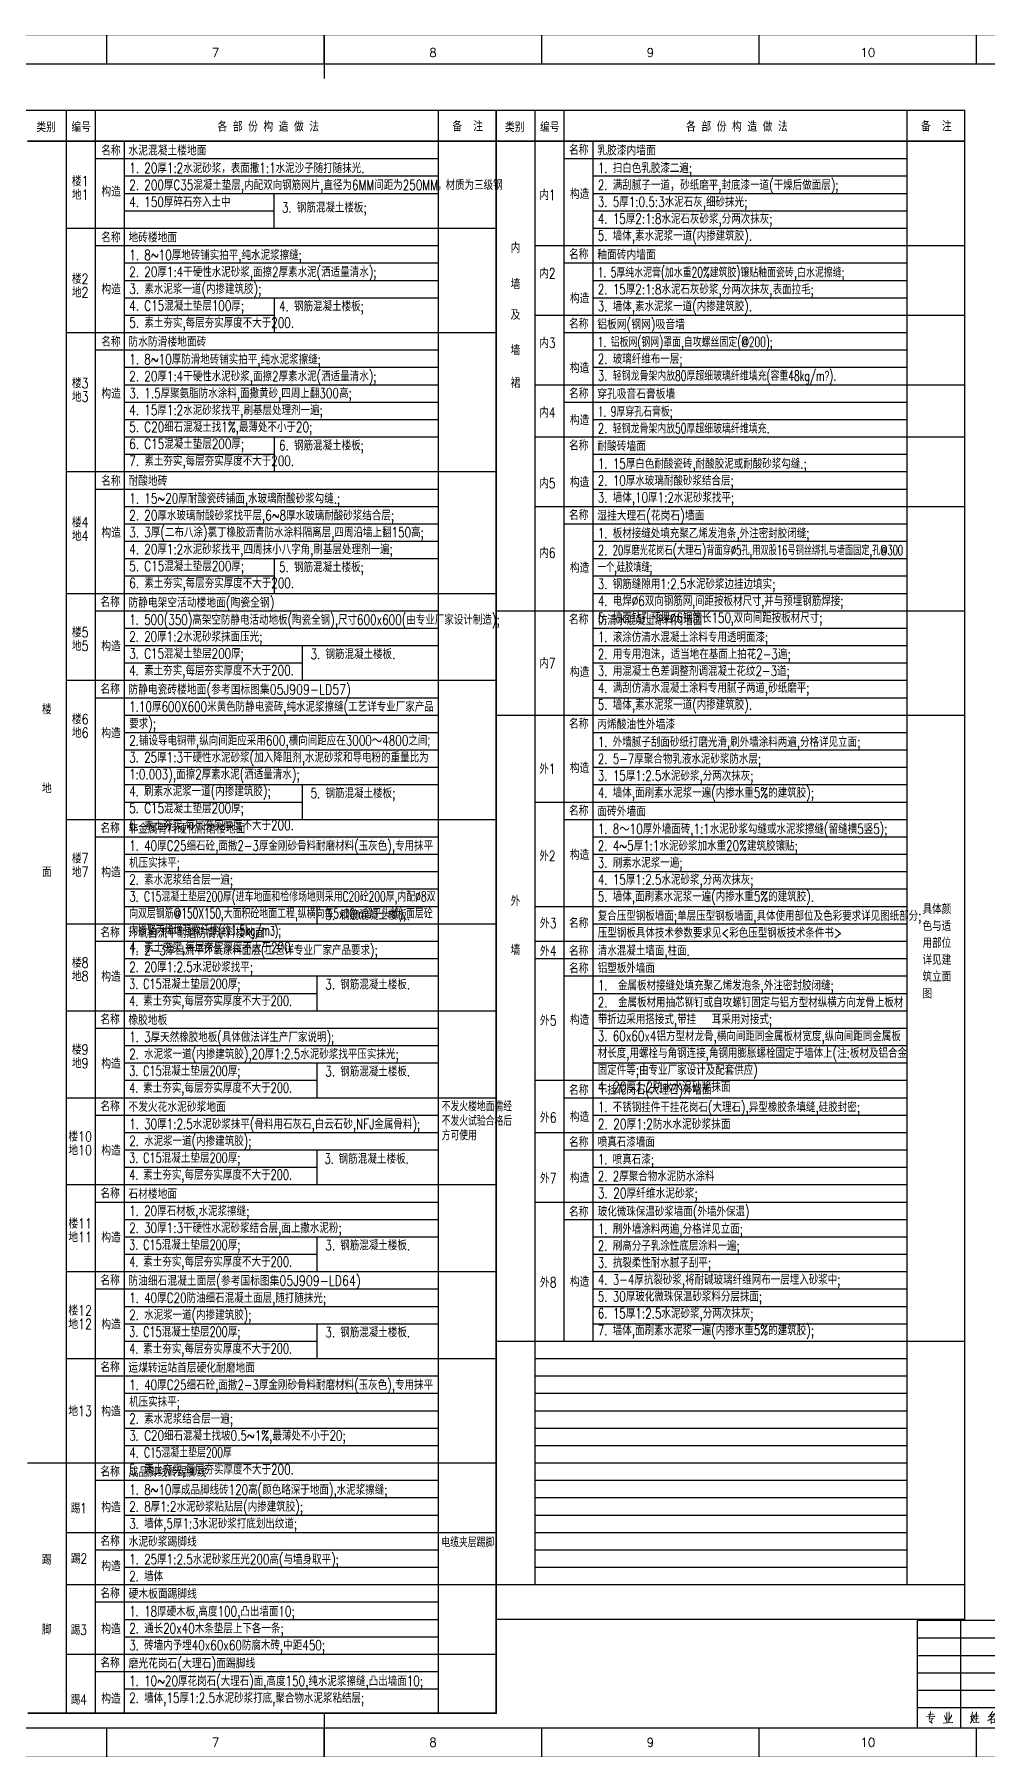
# Model space of a CAD drawing. Header units: millimetres. Extents: x 172649 to 472543, y 238332 to 449264.
# Drawn here: x 357925 to 390762, y 389814 to 449264 of the extents above; entities that cross this region are included whole.
import ezdxf
from ezdxf.enums import TextEntityAlignment as Align

# ---------------------------------------------------------------- set-up
doc = ezdxf.new("R2010")
doc.units = ezdxf.units.MM
doc.header["$LTSCALE"] = 1000
for name, color, linetype in [('HQ2', 7, 'Continuous'), ('PUB_TEXT', 7, 'Continuous'), ('工程做法表', 251, 'Continuous')]:
    doc.layers.add(name, color=color, linetype=linetype)
doc.styles.add('BIGFONT', font='geditxt.shx', dxfattribs={"bigfont": 'hztxt.shx'})
doc.styles.add('HZ', font='geditxt.shx', dxfattribs={"width": 0.75, "bigfont": 'hzfs_1.shx'})
doc.styles.get("Standard").update_dxf_attribs({"font": 'txt', "bigfont": 'gbcbig.shx'})

# ---------------------------------------------------------------- blocks, each defined once
blk = doc.blocks.new('GEDI_HQ2_2012')
at = {"layer": 'HQ2', "color": 2}
for p, q in [((0, 37), (-65, 37)), ((-65, 0), (-65, 37)), ((-50, 0), (-50, 37)), ((-35, 0), (-35, 37)), ((-15, 0), (-15, 37)), ((0, 0), (0, 37)), ((-65, 31), (0, 31)), ((-65, 25), (0, 25)), ((-65, 19), (0, 19)), ((-65, 13), (0, 13)), ((-65, 7), (0, 7)), ((0, 0), (0, 7)), ((-65, 0), (0, 0))]:
    blk.add_line(p, q, dxfattribs=at)
at = {"layer": 'HQ2', "color": 7, "lineweight": 0}
for points in [[(-61.84, 3.75), (-58.95, 3.96), (-59.09, 3.99), (-59.26, 3.96)], [(-61.32, 4.51), (-59.5, 4.74), (-59.61, 4.74), (-59.81, 4.67)], [(-60.48, 5.59), (-60.45, 5.32), (-60.68, 4.06), (-60.94, 2.94), (-61, 3), (-59.61, 3.24), (-59.64, 3.34), (-60.33, 1.98)], [(-60.97, 2.42), (-60.62, 2.15), (-60.39, 1.98), (-60.13, 1.81), (-59.99, 1.67), (-59.9, 1.5)], [(-56.1, 1.64), (-52.83, 1.81), (-52.98, 1.84), (-53.3, 1.77)], [(-55.7, 4.3), (-55.3, 3.17), (-55.24, 2.8)], [(-54.89, 5.32), (-54.83, 5.02), (-54.83, 1.71)], [(-54.16, 5.56), (-54.1, 5.29), (-54.16, 1.74)], [(-53.24, 4.44), (-53.3, 3.99), (-53.67, 3.34), (-54.13, 2.66)], [(-45.7, 4.4), (-45.7, 4.26), (-45.81, 3.69), (-45.9, 3.24), (-45.95, 2.94), (-46.07, 2.69), (-46.25, 2.39), (-46.42, 2.12), (-46.62, 1.84), (-46.85, 1.57)], [(-46.82, 3.96), (-45.72, 4.09)], [(-46.04, 5.53), (-46.04, 5.36), (-46.48, 3), (-46.3, 2.9), (-46.1, 2.73), (-45.92, 2.59), (-45.78, 2.42), (-45.7, 2.25)], [(-45.75, 1.81), (-43.72, 1.91), (-43.93, 1.94), (-44.27, 1.88)], [(-45.12, 4.88), (-45.12, 4.64), (-45.26, 3.99), (-45.4, 3.58), (-45.58, 3.21)], [(-45.29, 3), (-44.07, 3.17), (-44.22, 3.17), (-44.36, 3.11)], [(-45.17, 3.96), (-44.02, 4.06), (-44.1, 4.09), (-44.27, 4.06)], [(-44.71, 5.53), (-44.68, 5.32), (-44.74, 1.88)], [(-39.56, 4.64), (-39.47, 4.61), (-38.17, 4.84), (-38.25, 4.91), (-38.49, 4.57), (-38.74, 4.2), (-39.01, 3.89), (-39.3, 3.58), (-39.62, 3.27), (-39.96, 2.97), (-40.34, 2.69), (-40.4, 2.66), (-40.63, 2.52), (-40.86, 2.36)], [(-39.15, 5.7), (-39.18, 5.46), (-39.53, 4.91), (-39.73, 4.57), (-39.96, 4.26), (-40.25, 3.92), (-40.54, 3.69)], [(-39.88, 4.26), (-39.82, 4.23), (-39.5, 3.92), (-39.47, 3.75), (-39.59, 3.99)], [(-39.73, 3.04), (-39.67, 2.94), (-39.62, 2.08), (-39.59, 1.98), (-39.59, 1.37), (-39.62, 1.64), (-39.62, 1.74), (-38.19, 1.91), (-38.22, 1.91), (-38.37, 1.91), (-38.22, 3.17), (-38.17, 3.11), (-38.25, 3.07), (-39.64, 2.87)], [(-27.95, 4.37), (-27.98, 4.2), (-28.44, 3.58), (-28.47, 3.51), (-28.7, 3.21), (-29.11, 2.83), (-29.31, 2.66), (-29.51, 2.49)], [(-28.5, 5.49), (-28.53, 5.26), (-28.76, 4.74), (-28.96, 4.33), (-29.2, 3.99)], [(-28.99, 1.61), (-26.79, 1.77), (-26.93, 1.77), (-27.25, 1.74)], [(-28.73, 4.81), (-27.89, 4.91)], [(-28.62, 2.66), (-28.47, 2.22), (-28.47, 2.01), (-28.5, 2.29)], [(-28.53, 4.78), (-28.33, 4.26)], [(-27.57, 3.27), (-28.5, 3.14)], [(-28.07, 2.94), (-27.95, 2.42), (-28.01, 2.15), (-28.01, 2.52)], [(-28.01, 4.13), (-26.85, 2.83), (-26.38, 2.83), (-26.85, 2.87), (-27.08, 3.11)], [(-27.43, 5.49), (-27.4, 5.32), (-27.75, 4.37)], [(-27.34, 2.9), (-27.34, 2.66), (-27.69, 1.71)], [(-27.6, 4.71), (-26.56, 4.88)], [(-27.28, 4.67), (-27.02, 4.13)], [(-22.07, 4.64), (-21.98, 4.61), (-20.68, 4.84), (-20.76, 4.91), (-20.99, 4.57), (-21.26, 4.2), (-21.52, 3.89), (-21.81, 3.58), (-22.12, 3.27), (-22.47, 2.97), (-22.85, 2.69), (-22.91, 2.66), (-23.14, 2.52), (-23.37, 2.36)], [(-21.66, 5.7), (-21.69, 5.46), (-22.04, 4.91), (-22.24, 4.57), (-22.47, 4.26), (-22.76, 3.92), (-23.05, 3.69)], [(-22.39, 4.26), (-22.33, 4.23), (-22.01, 3.92), (-21.98, 3.75), (-22.1, 3.99)], [(-22.24, 3.04), (-22.18, 2.94), (-22.12, 2.08), (-22.1, 1.98), (-22.1, 1.37), (-22.12, 1.64), (-22.12, 1.74), (-20.71, 1.91), (-20.74, 1.91), (-20.88, 1.91), (-20.74, 3.17), (-20.68, 3.11), (-20.76, 3.07), (-22.15, 2.87)], [(-11.41, 5.19), (-11.35, 4.84), (-11.32, 4.09), (-11.29, 3.31), (-11.29, 3.21), (-11.29, 2.66), (-11.29, 1.94), (-11.29, 2.18), (-10.17, 2.39), (-9.93, 2.15), (-9.87, 2.46), (-9.87, 2.87), (-9.84, 3.65), (-9.82, 4.47), (-9.82, 5.15), (-9.79, 5.05), (-11.32, 4.81)], [(-11.29, 3.58), (-10.17, 3.79), (-10.28, 3.82), (-10.54, 3.69)], [(-6.17, 2.63), (-4.37, 2.9), (-4.46, 2.94), (-4.57, 2.83)], [(-5.5, 2.42), (-5.53, 2.25), (-5.76, 1.91), (-5.97, 1.67), (-6.17, 1.5)], [(-6.08, 4.57), (-4.37, 4.78)], [(-5.62, 5.49), (-5.56, 5.29), (-5.56, 2.73)], [(-5.53, 3.99), (-5.01, 4.09)], [(-5.5, 3.41), (-5.04, 3.51)], [(-5.04, 2.52), (-4.72, 2.12), (-4.72, 1.94), (-4.83, 2.25)], [(-4.8, 5.7), (-4.75, 5.49), (-4.83, 2.83)], [(-4.14, 5.22), (-4.05, 4.84), (-4.05, 4.09), (-4.08, 3.27), (-4.14, 2.76), (-4.28, 2.22), (-4.46, 1.88), (-4.78, 1.37)], [(-4.08, 3.07), (-4.02, 3.07), (-3.56, 3.17)], [(-4.05, 4.81), (-3.18, 4.98), (-3.27, 5.08), (-3.27, 4.03), (-3.27, 3.96), (-3.24, 2.42), (-3.27, 1.84), (-3.3, 1.5), (-3.33, 1.4), (-3.76, 1.84), (-3.36, 1.54)], [(-4.02, 3.96), (-3.53, 4.06)]]:
    blk.add_lwpolyline(points, dxfattribs=at)
blk.add_text('112233', height=0.0001).set_placement((-22.1, 1.74))
blk = doc.blocks.new('GEDI_WK_A11')
at = {"color": 3}
for p, q in [((450, 584), (450, 594)), ((525, 584), (525, 594)), ((600, 584), (600, 594)), ((675, 584), (675, 594)), ((750, 584), (750, 594)), ((450, 0), (450, 10)), ((525, 0), (525, 10)), ((600, 0), (600, 10)), ((675, 0), (675, 10)), ((750, 0), (750, 10))]:
    blk.add_line(p, q, dxfattribs=at)
blk.add_lwpolyline([(0, 0, 0.1, 0.1, 0), (1050, 0, 0.1, 0.1, 0), (1050, 594, 0.1, 0.1, 0), (0, 594, 0.1, 0.1, 0)], format="xyseb", close=True, dxfattribs=at)
for points in [[(525, 579, 0.5, 0.5, 0), (525, 594, 0.5, 0.5, 0)], [(525, 0, 0.5, 0.5, 0), (525, 15, 0.5, 0.5, 0)]]:
    blk.add_lwpolyline(points, format="xyseb", dxfattribs=at)
blk.add_lwpolyline([(25, 10), (1040, 10), (1040, 584), (25, 584)], close=True, dxfattribs=at)
for s, p in [('7', (487.5, 588)), ('8', (562.5, 588)), ('9', (637.5, 588)), ('10', (712.5, 588)), ('7', (487.5, 5)), ('8', (562.5, 5)), ('9', (637.5, 5)), ('10', (712.5, 5))]:
    blk.add_text(s, height=3, dxfattribs=at).set_placement(p, align=Align.MIDDLE)

msp = doc.modelspace()

# ---------------------------------------------------------------- linework, layer by layer
at = {"layer": '工程做法表'}
for p, q in [((366182.9, 443780.5), (366182.9, 442580.5)), ((366190.8, 440180.5), (366190.8, 438980.5)), ((366190.8, 435380.5), (366190.8, 434180.5)), ((366190.8, 431180.5), (366190.8, 429980.5)), ((367155.1, 428180.5), (367155.1, 426980.5)), ((367155.1, 423380.5), (367155.1, 422180.5)), ((367665.8, 419180.5), (367665.8, 418580.5)), ((367665.8, 416780.5), (367665.8, 415580.5)), ((367665.8, 413780.5), (367665.8, 412580.5)), ((367665.8, 410780.5), (367665.8, 409580.5)), ((367665.8, 407780.5), (367665.8, 406580.5)), ((367665.8, 404780.5), (367665.8, 403580.5))]:
    msp.add_line(p, q, dxfattribs=at)
at = {"layer": '工程做法表', "const_width": 50}
for points in [[(319919.8, 446644.2), (363374.1, 446644.2)], [(319919.8, 446644.2), (373848.5, 446644.2), (373848.5, 391344.2), (357685.4, 391344.2)], [(319919.8, 446644.2), (373848.5, 446644.2), (373848.5, 391344.2), (357685.4, 391344.2)], [(336082.9, 446644.2), (390011.5, 446644.2), (390011.5, 394580.5), (373848.5, 394580.5)], [(336082.9, 446644.2), (390011.5, 446644.2), (390008.7, 395780.5), (373848.5, 395780.5)], [(357679, 445580.5), (373848.5, 445580.5)], [(373842, 445580.5), (390011.5, 445580.5)]]:
    msp.add_lwpolyline(points, dxfattribs=at)
at = {"layer": '工程做法表'}
for points in [[(359016.9, 446644.2), (359016.9, 391344.2)], [(360016.9, 446644.2), (360016.9, 391344.2)], [(371847.1, 446644.2), (371847.1, 391344.2)], [(375181, 446644.2), (375181, 395780.5)], [(376180, 446644.2), (376180, 404180.5)], [(388011.2, 446644.2), (388011.2, 395780.5)], [(361016.9, 445580.5), (361016.9, 391344.2)], [(373849.4, 445580.5), (390011.3, 445580.5)], [(377181, 445580.5), (377181, 404180.5)], [(360016.9, 444980.5), (371847.1, 444980.5)], [(360016.9, 444980.5), (371847.1, 444980.5)], [(376181, 444980.5), (388011.2, 444980.5)], [(361016.9, 444380.5), (371847.1, 444380.5)], [(377181, 444380.5), (388011.2, 444380.5)], [(361016.9, 443780.5), (371847.1, 443780.5)], [(377181, 443780.5), (388011.2, 443780.5)], [(361016.9, 443180.5), (366182.9, 443180.5)], [(377181, 443180.5), (388011.2, 443180.5)], [(359016.9, 442580.5), (373848.5, 442580.5)], [(377181, 442580.5), (388011.2, 442580.5)], [(360016.9, 441980.5), (371847.1, 441980.5)], [(375181, 441980.5), (390011.1, 441980.5)], [(361016.9, 441380.5), (371847.1, 441380.5)], [(376181, 441380.5), (388011.2, 441380.5)], [(361016.9, 440780.5), (371847.1, 440780.5)], [(377181, 440780.5), (388011.2, 440780.5)], [(361016.9, 440180.5), (371847.1, 440180.5)], [(377181, 440180.5), (388011.2, 440180.5)], [(361016.9, 439580.5), (366190.8, 439580.5)], [(375180, 439580.5), (390011, 439580.5)], [(359016.9, 438980.5), (373848.5, 438980.5)], [(376181, 438980.5), (388011.2, 438980.5)], [(360016.9, 438380.5), (371847.1, 438380.5)], [(377181, 438380.5), (388011.2, 438380.5)], [(361016.9, 437780.5), (371847.1, 437780.5)], [(377181, 437780.5), (388011.2, 437780.5)], [(361016.9, 437180.5), (371847.1, 437180.5)], [(375180, 437180.5), (390011, 437180.5)], [(361016.9, 436580.5), (371847.1, 436580.5)], [(376181, 436580.5), (388011.2, 436580.5)], [(361016.9, 435980.5), (371847.1, 435980.5)], [(377181, 435980.5), (388011.2, 435980.5)], [(361016.9, 435380.5), (371847.1, 435380.5)], [(375180, 435380.5), (390011, 435380.5)], [(361016.9, 434780.5), (366190.8, 434780.5)], [(377181, 434780.5), (388011.2, 434780.5)], [(359016.9, 434180.5), (373848.5, 434180.5)], [(377181, 434180.5), (388011.2, 434180.5)], [(360016.9, 433580.5), (371847.1, 433580.5)], [(377181, 433580.5), (388011.2, 433580.5)], [(361016.9, 432980.5), (371847.1, 432980.5)], [(375180, 432980.5), (390010.5, 432980.5)], [(361016.9, 432380.5), (371847.1, 432380.5)], [(376180, 432380.5), (388011.2, 432380.5)], [(361016.9, 431780.5), (371847.1, 431780.5)], [(377181, 431780.5), (388011.2, 431780.5)], [(361016.9, 431180.5), (371847.1, 431180.5)], [(377181, 431180.5), (388011.2, 431180.5)], [(361016.9, 430580.5), (366190.8, 430580.5)], [(377180, 430580.5), (388010.2, 430580.5)], [(359016.9, 429980.5), (373848.5, 429980.5)], [(377180, 429980.5), (388011.2, 429980.5)], [(360016.9, 429380.5), (371847.1, 429380.5)], [(373848.5, 429380.5), (390010.5, 429380.5)], [(361016.9, 428780.5), (371847.1, 428780.5)], [(377181, 428780.5), (388011.2, 428780.5)], [(361016.9, 428180.5), (371847.1, 428180.5)], [(377181, 428180.5), (388011.2, 428180.5)], [(361016.9, 427580.5), (367155.1, 427580.5)], [(377181, 427580.5), (388011.2, 427580.5)], [(359016.9, 426980.5), (373848.2, 426980.5)], [(377181, 426980.5), (388011.2, 426980.5)], [(360016.9, 426380.5), (371847.1, 426380.5)], [(377181, 426380.5), (388011.2, 426380.5)], [(361016.9, 425780.5), (371847.1, 425780.5)], [(373848.5, 425780.5), (390010.3, 425780.5)], [(361016.9, 425180.5), (371847.1, 425180.5)], [(377181, 425180.5), (388011.2, 425180.5)], [(361016.9, 424580.5), (371847.1, 424580.5)], [(377181, 424580.5), (388011.2, 424580.5)], [(361016.9, 423980.5), (371847.1, 423980.5)], [(377181, 423980.5), (388011.2, 423980.5)], [(361016.9, 423380.5), (371847.1, 423380.5)], [(377181, 423380.5), (388011.2, 423380.5)], [(361016.9, 422780.5), (367155.1, 422780.5)], [(375181, 422780.5), (388011.2, 422780.5)], [(359016.9, 422180.5), (373848, 422180.5)], [(376181, 422180.5), (388011.2, 422180.5)], [(360016.9, 421580.5), (371847.1, 421580.5)], [(377181, 421580.5), (388011.2, 421580.5)], [(361016.9, 420980.5), (371847.1, 420980.5)], [(377181, 420980.5), (388011.2, 420980.5)], [(361016.9, 420380.5), (371847.1, 420380.5)], [(377181, 420380.5), (388011.2, 420380.5)], [(361016.9, 419780.5), (371847.1, 419780.5)], [(377181, 419780.5), (388011.2, 419780.5)], [(361016.9, 419180.5), (371847.1, 419180.5)], [(375181, 419180.5), (388011.2, 419180.5)], [(359016.9, 418580.5), (373847.8, 418580.5)], [(377181, 418580.5), (388011.2, 418580.5)], [(360016.9, 417980.5), (371847.1, 417980.5)], [(375181, 417980.5), (388011.2, 417980.5)], [(361016.9, 417380.5), (371847.1, 417380.5)], [(375181, 417380.5), (388011.2, 417380.5)], [(361016.9, 416780.5), (371847.1, 416780.5)], [(376180, 416780.5), (388011.2, 416780.5)], [(361016.9, 416180.5), (367665.8, 416180.5)], [(377181, 416180.5), (388011.2, 416180.5)], [(359016.9, 415580.5), (373847.6, 415580.5)], [(377181, 415580.5), (388011.2, 415580.5)], [(360016.9, 414980.5), (371847.1, 414980.5)], [(377181, 414980.5), (388011.2, 414980.5)], [(361016.9, 414380.5), (371847.1, 414380.5)], [(377181, 414380.5), (388011.2, 414380.5)], [(361016.9, 413780.5), (371847.1, 413780.5)], [(377181, 413780.5), (388011.2, 413780.5)], [(361016.9, 413180.5), (367665.8, 413180.5)], [(375181, 413180.5), (388011.2, 413180.5)], [(359016.9, 412580.5), (373847.4, 412580.5)], [(376181, 412580.5), (388011.2, 412580.5)], [(360016.9, 411980.5), (371847.1, 411980.5)], [(377181, 411980.5), (388011.2, 411980.5)], [(361016.9, 411380.5), (371847.1, 411380.5)], [(375181, 411380.5), (388011.2, 411380.5)], [(361016.9, 410780.5), (371847.1, 410780.5)], [(376181, 410780.5), (388011.2, 410780.5)], [(361016.9, 410180.5), (367665.8, 410180.5)], [(377180, 410180.5), (388011.2, 410180.5)], [(359016.9, 409580.5), (373848.5, 409580.5)], [(377181, 409580.5), (388011.2, 409580.5)], [(360016.9, 408980.5), (371847.1, 408980.5)], [(375181, 408980.5), (388011.2, 408980.5)], [(361016.9, 408380.5), (371847.1, 408380.5)], [(376180, 408380.5), (388011.2, 408380.5)], [(361016.9, 407780.5), (371847.1, 407780.5)], [(377180, 407780.5), (388011.2, 407780.5)], [(361016.9, 407180.5), (367665.8, 407180.5)], [(377180, 407180.5), (388011.2, 407180.5)], [(377181, 407180.5), (388011.2, 407180.5)], [(359016.9, 406580.5), (373848.5, 406580.5)], [(377180, 406580.5), (388011.2, 406580.5)], [(377181, 406580.5), (388011.2, 406580.5)], [(360016.9, 405980.5), (371847.1, 405980.5)], [(377180, 405980.5), (388011.2, 405980.5)], [(377181, 405980.5), (388011.2, 405980.5)], [(361016.9, 405380.5), (371847.1, 405380.5)], [(377180, 405380.5), (388011.2, 405380.5)], [(377181, 405380.5), (388011.2, 405380.5)], [(361016.9, 404780.5), (371847.1, 404780.5)], [(377180, 404780.5), (388011.2, 404780.5)], [(377181, 404780.5), (388011.2, 404780.5)], [(361016.9, 404180.5), (367665.8, 404180.5)], [(373849.4, 404180.5), (390009.7, 404180.5)], [(377181, 404180.5), (388011.2, 404180.5)], [(359016.9, 403580.5), (373848.5, 403580.5)], [(375181, 403580.5), (388011.2, 403580.5)], [(360016.9, 402980.5), (371847.1, 402980.5)], [(375181, 402980.5), (388011.2, 402980.5)], [(361016.9, 402380.5), (371847.1, 402380.5)], [(375181, 402380.5), (388011.2, 402380.5)], [(361016.9, 401780.5), (371847.1, 401780.5)], [(375181, 401780.5), (388011.2, 401780.5)], [(361016.9, 401180.5), (371847.1, 401180.5)], [(375181, 401180.5), (388011.2, 401180.5)], [(361016.9, 400580.5), (371847.1, 400580.5)], [(375181, 400580.5), (388011.2, 400580.5)], [(357685.4, 399980.5), (373848.5, 399980.5)], [(375181, 399980.5), (388011.2, 399980.5)], [(360016.9, 399380.5), (371847.1, 399380.5)], [(375181, 399380.5), (388011.2, 399380.5)], [(361016.9, 398780.5), (371847.1, 398780.5)], [(375181, 398780.5), (388011.2, 398780.5)], [(361016.9, 398180.5), (371847.1, 398180.5)], [(375181, 398180.5), (388011.2, 398180.5)], [(359016.9, 397580.5), (373846.8, 397580.5)], [(375181, 397580.5), (388011.2, 397580.5)], [(360016.9, 396980.5), (371847.1, 396980.5)], [(375181, 396980.5), (388011.2, 396980.5)], [(361016.9, 396380.5), (371847.1, 396380.5)], [(375181, 396380.5), (388011.2, 396380.5)], [(359016.9, 395780.5), (373846.8, 395780.5)], [(373848.5, 395780.5), (390008.7, 395780.5)], [(360016.9, 395180.5), (371847.1, 395180.5)], [(361016.9, 394580.5), (371847.1, 394580.5)], [(361016.9, 393980.5), (371847.1, 393980.5)], [(359016.9, 393380.5), (373846.8, 393380.5)], [(360016.9, 392780.5), (371847.1, 392780.5)], [(361016.9, 392180.5), (371847.1, 392180.5)]]:
    msp.add_lwpolyline(points, dxfattribs=at)

# ---------------------------------------------------------------- block references
at = {"xscale": 100, "yscale": 100, "zscale": 100}
for name, p in [('GEDI_WK_A11', (315419.8, 389838.8)), ('GEDI_HQ2_2012', (394879.8, 390838.8))]:
    msp.add_blockref(name, p, dxfattribs=at)

# ---------------------------------------------------------------- texts
at = {"layer": 'PUB_TEXT', "linetype": 'Continuous', "style": 'BIGFONT'}
for s, width, p in [('类别', 0.8, (358326.7, 445892.6)), ('编号', 0.8, (359534.9, 445892.6)), ('备  注', 0.8, (372866.4, 445923.3)), ('类别', 0.8, (374489.7, 445892.6)), ('编号', 0.8, (375698, 445892.6)), ('备  注', 0.8, (389029.5, 445923.3)), ('名称', 0.8, (376697.1, 445109.7)), ('楼1', 0.8, (359502.4, 444028.9)), ('地1', 0.8, (359502.4, 443560.9)), ('内1', 0.75, (375616.7, 443551.3)), ('内', 0.8, (374514.8, 441729.4)), ('名称', 0.8, (376697.1, 441509.7)), ('内2', 0.75, (375616.7, 440847.2)), ('楼2', 0.8, (359502.4, 440657.9)), ('地2', 0.8, (359502.4, 440189.9)), ('墙', 0.8, (374514.8, 440477.7)), ('及', 0.8, (374514.8, 439420.4)), ('名称', 0.8, (376697.1, 439109.7)), ('内3', 0.75, (375616.7, 438447.2)), ('墙', 0.8, (374514.8, 438202.5)), ('楼3', 0.8, (359502.4, 437057.9)), ('地3', 0.8, (359502.4, 436589.9)), ('裙', 0.8, (374514.8, 437070)), ('名称', 0.8, (376697.1, 436709.7)), ('内4', 0.75, (375616.7, 436047.2)), ('名称', 0.8, (376697.1, 434909.7)), ('内5', 0.75, (375616.7, 433605)), ('名称', 0.8, (376697.1, 432509.7)), ('楼4', 0.8, (359502.4, 432257.9)), ('地4', 0.8, (359502.4, 431789.9)), ('内6', 0.75, (375616.7, 431205)), ('名称', 0.8, (360533.1, 429509.7)), ('名称', 0.8, (376697.1, 428909.7)), ('楼5', 0.8, (359502.4, 428464.7)), ('地5', 0.8, (359502.4, 427996.7)), ('内7', 0.75, (375616.7, 427393.6)), ('名称', 0.8, (360533.1, 426509.7)), ('楼', 0.8, (358350.7, 425806.3)), ('楼6', 0.8, (359502.4, 425464.7)), ('名称', 0.8, (376697.1, 425309.7)), ('地6', 0.8, (359502.4, 424996.7)), ('外1', 0.75, (375616.7, 423751.3)), ('地', 0.8, (358350.7, 423079.1)), ('名称', 0.8, (376697.1, 422309.7)), ('名称', 0.8, (360533.1, 421709.7)), ('楼7', 0.8, (359502.4, 420664.7)), ('外2', 0.75, (375616.7, 420751.3)), ('面', 0.8, (358350.7, 420194)), ('地7', 0.8, (359502.4, 420196.7)), ('外', 0.8, (374514.8, 419193.2)), ('外3', 0.8, (375645.5, 418428.1)), ('名称', 0.8, (376697.1, 418433.5)), ('名称', 0.8, (360533.1, 418109.7)), ('楼8', 0.8, (359502.4, 417064.7)), ('墙', 0.8, (374514.8, 417504.5)), ('外4', 0.8, (375645.5, 417467.2)), ('名称', 0.8, (376697.1, 417472.7)), ('地8', 0.8, (359502.4, 416596.7)), ('名称', 0.8, (376697.1, 416872.7)), ('名称', 0.8, (360533.1, 415109.7)), ('外5', 0.8, (375645.5, 415070.6)), ('楼9', 0.8, (359502.4, 414064.7)), ('地9', 0.8, (359502.4, 413596.7)), ('名称', 0.8, (376697.1, 412672.7)), ('名称', 0.8, (360533.1, 412109.7)), ('外6', 0.8, (375645.5, 411722.3)), ('楼10', 0.8, (359502.4, 411064.7)), ('地10', 0.8, (359502.4, 410596.7)), ('名称', 0.8, (376697.1, 410872.7)), ('外7', 0.8, (375645.5, 409622.3)), ('名称', 0.8, (360533.1, 409109.7)), ('楼11', 0.8, (359502.4, 408064.7)), ('名称', 0.8, (376697.1, 408472.7)), ('地11', 0.8, (359502.4, 407596.7)), ('名称', 0.8, (360533.1, 406109.7)), ('外8', 0.8, (375645.5, 406032.2)), ('楼12', 0.8, (359502.4, 405064.7)), ('地12', 0.8, (359502.4, 404596.7)), ('名称', 0.8, (360533.1, 403109.7)), ('地13', 0.8, (359502.4, 401596.7)), ('名称', 0.8, (360533.1, 399509.7)), ('踢1', 0.75, (359452.7, 398242.4)), ('名称', 0.8, (360533.1, 397109.7)), ('踢', 0.8, (358350.7, 396469.6)), ('踢2', 0.75, (359463.1, 396503.4)), ('名称', 0.8, (360533.1, 395309.7)), ('脚', 0.8, (358350.7, 394057.2)), ('踢3', 0.75, (359452.7, 394042.4)), ('名称', 0.8, (360533.1, 392909.7)), ('踢4', 0.75, (359452.7, 391642.4))]:
    msp.add_text(s, height=350, dxfattribs=dict(at, width=width)).set_placement(p, align=Align.CENTER)
at = {"layer": 'PUB_TEXT', "linetype": 'Continuous', "style": 'BIGFONT', "width": 0.8}
for s, p in [('各 部 份 构 造 做 法', (364238.2, 445911.7)), ('各 部 份 构 造 做 法', (380401.2, 445911.7)), ('名称', (360227.2, 445089.4)), ('水泥混凝土楼地面', (361166.2, 445089.4)), ('乳胶漆内墙面', (377336.1, 445090.6)), ('构造', (360233.6, 443672.6)), ('构造', (376393.6, 443585.9)), ('名称', (360227.2, 442089.4)), ('地砖楼地面', (361166.2, 442089.4)), ('釉面砖内墙面', (377336.1, 441490.6)), ('构造', (360233.6, 440301.6)), ('构造', (376393.6, 439985.9)), ('铝板网(钢网)吸音墙', (377336.1, 439090.6)), ('名称', (360227.2, 438489.4)), ('防水防滑楼地面砖', (361166.2, 438489.4)), ('构造', (376393.6, 437585.9)), ('构造', (360233.6, 436701.6)), ('穿孔吸音石膏板墙', (377336.1, 436690.6)), ('构造', (376393.6, 435785.9)), ('耐酸砖墙面', (377336.1, 434890.6)), ('名称', (360227.2, 433689.4)), ('耐酸地砖', (361166.2, 433689.4)), ('构造', (376393.6, 433639.7)), ('湿挂大理石(花岗石)墙面', (377336.1, 432490.6)), ('构造', (360233.6, 431901.6)), ('构造', (376393.6, 430691.3)), ('防静电架空活动楼地面(陶瓷全钢) ', (361164, 429490.5)), ('构造', (360229.5, 427985.9)), ('构造', (376393.6, 427092.5)), ('防静电瓷砖楼地面(参考国标图集05J909-LD57) ', (361164, 426490.5)), ('丙烯酸油性外墙漆', (377336.1, 425290.6)), ('构造', (360229.5, 424985.9)), ('构造', (376393.6, 423785.9)), ('面砖外墙面', (377336.1, 422290.6)), ('非金属骨料硬化耐磨楼地面 ', (361164, 421690.5)), ('构造', (376393.6, 420785.9)), ('构造', (360229.5, 420185.9)), ('环氧自流平耐磨防腐涂料楼地面 ', (361164, 418090.5)), ('构造', (360229.5, 416585.9)), ('橡胶地板', (361164, 415090.5)), ('构造', (376393.6, 415094.8)), ('构造', (360229.5, 413585.9)), ('不发火花水泥砂浆地面', (361164, 412090.5)), ('构造', (376393.6, 411746.5)), ('构造', (360229.5, 410585.9)), ('构造', (376393.6, 409646.5)), ('石材楼地面', (361164, 409090.5)), ('构造', (360229.5, 407585.9)), ('防油细石混凝土面层(参考国标图集05J909-LD64)', (361164, 406090.5)), ('构造', (376393.6, 406056.3)), ('构造', (360229.5, 404585.9)), ('运煤转运站首层硬化耐磨地面', (361164, 403090.5)), ('构造', (360229.5, 401585.9)), ('成品脚线砖踢脚线', (361172, 399490.6)), ('构造', (360229.5, 398277.1)), ('水泥砂浆踢脚线', (361172, 397090.6)), ('构造', (360229.5, 396245.3)), ('硬木板面踢脚线 ', (361172, 395290.6)), ('构造', (360229.5, 394077.1)), ('磨光花岗石(大理石)面踢脚线', (361172, 392890.6)), ('构造', (360229.5, 391677.1))]:
    msp.add_text(s, height=350, dxfattribs=at).set_placement(p)
at = {"layer": 'PUB_TEXT', "style": 'HZ', "width": 0.7}
msp.add_text('3. 钢筋混凝土楼板.', height=350, dxfattribs=at).set_placement((367930, 410299.3))
at = {"layer": 'PUB_TEXT', "linetype": 'Continuous', "attachment_point": 1}
for s, insert, char_height, width, style in [('1. 20厚1:2水泥砂浆，表面撒1:1水泥沙子随打随抹光.\\P2. 200厚C35混凝土垫层,{\\Fgeditxt,dxt|c134;内配双向钢筋网片,直径为6MM间距为250MM\\Fgbenor,gbcbig|c134;，\\Fgeditxt,dxt|c134;材质为三级钢}\\P4. 150厚碎石夯入土中', (361196.3, 444830.6), 350, 12745.052, 'HZ'), ('1. 扫白色乳胶漆二遍;\\P2. 满刮腻子一道{\\fSimSun|b0|i0|c134|p2;，}砂纸磨平,封底漆一道(干燥后做面层);\\P3. 5厚1:0.5:3水泥石灰,细砂抹光;\\P4. 15厚2:1:8水泥石灰砂浆,分两次抹灰;\\P5. 墙体,素水泥浆一道(内掺建筑胶).', (377353.5, 444831.6), 350, 8336.461, 'HZ'), ('\\P\\P3. 钢筋混凝土楼板;', (366457.2, 444637.3), 350, 12745.052, 'HZ'), ('1. 8~10厚地砖铺实拍平,纯水泥浆擦缝;\\P2. 20厚1:4干硬性水泥砂浆,面擦2厚素水泥(洒适量清水);\\P3. 素水泥浆一道(内掺建筑胶);\\P4. C15混凝土垫层100厚;\\P5. 素土夯实,每层夯实厚度不大于200.', (361196.3, 441830.6), 350, 12745.052, 'HZ'), ('{\\W0.65;1. 5厚纯水泥膏(加水重20%建筑胶)镶贴釉面瓷砖},{\\W0.65;白水泥擦缝;}\\P2. 15厚2:1:8水泥石灰砂浆,分两次抹灰,表面拉毛;\\P3. 墙体,素水泥浆一道(内掺建筑胶).', (377353.5, 441231.6), 350, 10657.664, 'HZ'), ('\\P\\P4. 钢筋混凝土楼板;', (366360.2, 441230.6), 350, 12745.052, 'HZ'), ('{\\W0.65;1. 铝板网(钢网)罩面,自攻螺丝固定(@200);}\\P2. 玻璃纤维布一层;\\P3. {\\W0.65;轻钢龙骨架内放80厚超细玻璃纤维填充(容重48kg/m\x8f)}.', (377353.5, 438831.6), 350, 10657.664, 'HZ'), ('1. 8~10厚防滑地砖铺实拍平,纯水泥浆擦缝;\\P2. 20厚1:4干硬性水泥砂浆,面擦2厚素水泥(洒适量清水);\\P3. 1.5厚聚氨脂防水涂料,面撒黄砂,四周上翻300高;\\P4. 15厚1:2水泥砂浆找平,刷基层处理剂一遍;\\P5. C20细石混凝土找1%,最薄处不小于20;\\P6. C15混凝土垫层200厚;\\P7. 素土夯实,每层夯实厚度不大于200.', (361196.3, 438230.6), 350, 12745.052, 'HZ'), ('{\\W0.65;1. 9厚穿孔石膏板;}\\P2. {\\W0.65;轻钢龙骨架内放50厚超细玻璃纤维填充}.', (377353.5, 436431.6), 350, 10657.664, 'HZ'), ('\\P\\P6. 钢筋混凝土楼板;', (366360.2, 436430.6), 350, 12745.052, 'HZ'), ('1. 15厚白色耐酸瓷砖,耐酸胶泥或耐酸砂浆勾缝.;\\P2. 10厚水玻璃耐酸砂浆结合层;{\\H1.033x; \\H0.9681x;\\P3. }墙体,10厚1:2水泥砂浆找平;{\\H1.022x; }', (377353.5, 434631.6), 350, 10657.664, 'HZ'), ('1. 15~20厚耐酸瓷砖铺面,水玻璃耐酸砂浆勾缝.;\\P2. 20厚水玻璃耐酸砂浆找平层,6~8厚水玻璃耐酸砂浆结合层;\\P3. 3厚(二布八涂)氯丁橡胶沥青防水涂料隔离层,四周沿墙上翻150高;\\P4. 20厚1:2水泥砂浆找平,四周抹小八字角,刷基层处理剂一遍;\\P5. C15混凝土垫层200厚;\\P6. 素土夯实,每层夯实厚度不大于200.', (361196.3, 433430.6), 350, 12745.052, 'HZ'), ('1. 板材接缝处填充聚乙烯发泡条,外注密封胶闭缝;\\P2. {\\W0.6;20厚磨光花岗石}({\\W0.6;大理石}){\\W0.6;背面穿%%C5孔,用双股16号铜丝绑扎与墙面固定,孔@300一个,硅胶填缝;\\H1.033x;\\W0.7; \\H0.9681x;\\P}3. 钢筋缝隙用1:2.5水泥砂浆边挂边填实;\\P4. 电焊%%C6双向钢筋网{\\W0.6;,}间距按板材尺寸{\\W0.6;,}并与预埋钢筋焊接;\\P5. 墙面钻孔预埋%%C6钢筋长150{\\W0.6;,}双向间距按板材尺寸;', (377353.5, 432231.6), 350, 10657.664, 'HZ'), ('\\P\\P5. 钢筋混凝土楼板;', (366360.2, 432230.6), 350, 12745.052, 'HZ'), ('\\P1. 500(350)高架空防静电活动地板(陶瓷全钢){\\W0.75;,}尺寸600x600(由专业厂家设计制造);\\P2. 20厚1:2水泥砂浆抹面压光;\\P3. C15混凝土垫层200厚;\\P4. 素土夯实,每层夯实厚度不大于200.', (361189.8, 429831.6), 350, 13198.97, 'HZ'), ('仿清水混凝土涂料内墙面\\P1. 滚涂仿清水混凝土涂料专用透明面漆;\\P2. 用专用泡沫{\\fSimSun|b0|i0|c134|p2;，}适当地在基面上拍花2-3遍;\\P3. 用混凝土色差调整剂调混凝土花纹2-3道;\\P4. 满刮仿清水混凝土涂料专用腻子两道,砂纸磨平;\\P5. 墙体,素水泥浆一道(内掺建筑胶).', (377353.5, 429231.6), 350, 8336.461, 'HZ'), ('\\P\\P3. 钢筋混凝土楼板.', (367443.8, 429230.6), 350, 12745.052, 'HZ'), ('\\P{\\W0.75;1.10厚600X600米黄色防静电瓷砖,纯水泥浆擦缝}(工艺详专业厂家产品要求){\\W0.75;;\\P2.铺设导电铜带,纵向间距应采用600,横向间距应在3000\\fSimSun|b0|i0|c134|p2;～\\Fgeditxt,dxt|c134;4800之间\\Fﾷￂￋￎ_gb2313,ﾷￂￋￎ_gb2313big|c134;;\\Fgeditxt,dxt|c134;\\P3. 25厚1:3干硬性水泥砂浆}({\\W0.75;加入降阻剂,水泥砂浆和导电粉的重量比为1}:{\\W0.75;0.003}){\\W0.75;,面擦2厚素水泥}({\\W0.75;洒适量清水}){\\W0.75;; \\H1.033x; \\H0.9678x;\\P4. 刷素水泥浆一道}({\\H0.9997x;\\W0.75;内掺建筑胶}){\\H0.9997x;\\W0.75;;\\H1.022x; \\H0.9783x;\\P}5. C15混凝土垫层200厚;\\P6. 素土夯实,每层夯实厚度不大于200.', (361189.8, 426831.6), 350, 10657.275, 'HZ'), ('1. 外墙腻子刮面砂纸打磨光滑,{\\C7;刷}外墙涂料两遍,分格详见立面;\\P2. 5-7厚聚合物乳液水泥砂浆防水层;\\P3. 15厚1:2.5水泥砂浆,分两次抹灰;\\P4. 墙体,面刷素水泥浆一遍(内掺水重5%的建筑胶);', (377353.5, 425031.6), 350, 10657.664, 'HZ'), ('\\P\\P5. 钢筋混凝土楼板;', (367443.8, 424430.6), 350, 12745.052, 'HZ'), ('1. 8{\\fSimSun|b0|i0|c134|p2;～}10厚外墙面砖,1:1水泥砂浆勾缝或水泥浆擦缝(留缝横5竖5);\\P2. 4~5厚1:1水泥砂浆加水重20%建筑胶镶贴;\\P3. 刷素水泥浆一遍;\\P4. 15厚1:2.5水泥砂浆,分两次抹灰;\\P5. 墙体,面刷素水泥浆一遍(内掺水重5%的建筑胶).', (377353.5, 422031.6), 350, 10657.664, 'HZ'), ('\\P1. {\\W0.75;40厚C25细石砼,面撒2-3厚金刚砂骨料耐磨材料(玉灰色),专用抹平机压实抹平};\\P2. {\\W0.75;素水泥浆结合层一遍};\\P3. {\\W0.65;C15混凝土垫层200厚(进车地面和检修场地则采用C20砼200厚,内配%%C8双向双层钢筋@150X150,大面积砼地面工程,纵横向每5x10m留平头缝),面层砼内掺聚丙烯增强微纤维(约1.5kg/m\\H0.8571x;3)\\H1.167x;;}\\P4. 素土夯实,每层夯实厚度不大于200.', (361189.8, 422031.6), 350, 10657.275, 'HZ'), ('{\\W0.7;具体颜色与适用部位详见建筑立面图}', (388554, 419264.2), 350, 1139, 'BIGFONT'), ('\\P\\P3. 钢筋混凝土楼板.', (367954.5, 420230.6), 350, 12745.052, 'HZ'), ('复合压型钢板墙面;单层压型钢板墙面,具体使用部位及色彩要求详见图纸部分;\\P压型钢板具体技术参数要求见<彩色压型钢板技术条件书>', (377353.9, 419031.6), 350, 12745.052, 'HZ'), ('\\P1. {\\W0.75;2-3厚自流平环氧涂料面层}(工艺详专业厂家产品要求);\\P{\\H0.9997x;\\W0.75;2. 20厚1:2.5水泥砂浆找平\\H0.9994x;;\\H1.022x; \\H0.9783x;\\P\\W0.7;3. C15混凝土垫层200厚;\\P4. 素土夯实,每层夯实厚度不大于200.}', (361189.8, 418431.6), 350, 10657.275, 'HZ'), ('清水混凝土墙面,柱面.', (377353.9, 417831.6), 350, 12745.052, 'HZ'), ('铝塑板外墙面', (377353.9, 417231.6), 350, 12745.052, 'HZ'), ('\\P\\P3. 钢筋混凝土楼板.', (367954.5, 417830.6), 350, 12745.052, 'HZ'), ('1.  金属板材接缝处填充聚乙烯发泡条,外注密封胶闭缝;\\P2.  金属板材用抽芯铆钉或自攻螺钉固定与铝方型材纵横方向龙骨上板材带折边采用搭接式,带挂   耳采用对接式;{\\H1.033x; \\H0.9681x;\\P3. }60x60x4铝方型材龙骨,横向间距同金属板材宽度,纵向间距同金属板材长度,用螺栓与角钢连接,角钢用膨胀螺栓固定于墙体上(注:板材及铝合金固定件等;由专业厂家设计及配套供应){\\H1.022x; \\P4. 20厚1:2防水水泥砂浆抹面}', (377353.5, 416631.6), 350, 10657.664, 'HZ'), ('\\P1. {\\W0.75;3厚天然橡胶地板}(具体做法详生产厂家说明);\\P{\\H0.9997x;\\W0.75;2. 水泥浆一道}(内掺建筑胶){\\H0.9989x;,\\H1.001x;\\W0.75;20厚1:2.5水泥砂浆找平压实抹光\\H0.9994x;;\\H1.022x; \\H0.9783x;\\P\\W0.7;3. C15混凝土垫层200厚;\\P4. 素土夯实,每层夯实厚度不大于200.}', (361189.8, 415431.6), 350, 10657.275, 'HZ'), ('\\P\\P3. 钢筋混凝土楼板.', (367954.5, 414830.6), 350, 12745.052, 'HZ'), ('干挂花岗石(大理石)外墙面', (377353.9, 413031.6), 350, 12745.052, 'HZ'), ('不发火楼地面需经\\P不发火试验合格后\\P方可使用', (371969.2, 412415.1), 300, 12745.052, 'HZ'), ('1. 不锈钢挂件干挂花岗石(大理石),异型橡胶条填缝,硅胶封密;\\P{\\H1.022x;2. 20厚1:2防水水泥砂浆抹面}', (377353.5, 412431.6), 350, 10657.664, 'HZ'), ('\\P1. {\\W0.75;30厚1:2.5水泥砂浆抹平(骨料用石灰石,白云石砂,NFJ金属骨料)};\\P{\\H0.9997x;\\W0.75;2. 水泥浆一道\\W0.7;(内掺建筑胶)\\H0.9994x;\\W0.75;;\\H1.022x; \\H0.9783x;\\P\\W0.7;3. C15混凝土垫层200厚;\\P4. 素土夯实,每层夯实厚度不大于200.}', (361189.8, 412431.6), 350, 10657.275, 'HZ'), ('喷真石漆墙面', (377353.9, 411231.6), 350, 12745.052, 'HZ'), ('1. 喷真石漆;\\P2. 2厚聚合物水泥防水涂料\\P{\\H1.022x;3. 20厚纤维水泥砂浆};', (377353.5, 410631.6), 350, 10657.664, 'HZ'), ('\\P1. {\\W0.75;20厚石材板\\H0.9997x;,水泥浆擦缝};\\P{\\H0.9997x;\\W0.75;2. 30厚1:3干硬性水泥砂浆结合层,面上撒水泥粉\\H0.9994x;;\\H1.022x; \\H0.9783x;\\P\\W0.7;3. C15混凝土垫层200厚;\\P4. 素土夯实,每层夯实厚度不大于200.}', (361189.8, 409431.6), 350, 10657.275, 'HZ'), ('玻化微珠保温砂浆墙面(外墙外保温)', (377353.9, 408831.6), 350, 12745.052, 'HZ'), ('1. 刷外墙涂料两遍,分格详见立面;\\P2. 刷高分子乳涂性底层涂料一遍;\\P3. 抗裂柔性耐水腻子刮平;\\P4. 3-4厚抗裂砂浆,将耐碱玻璃纤维网布一层埋入砂浆中;\\P5. 30厚玻化微珠保温砂浆料分层抹面;\\P6. 15厚1:2.5水泥砂浆,分两次抹灰;\\P7. 墙体,面刷素水泥浆一遍(内掺水重5%的建筑胶);', (377353.5, 408231.6), 350, 10657.664, 'HZ'), ('\\P\\P3. 钢筋混凝土楼板.', (367954.5, 408830.6), 350, 12745.052, 'HZ'), ('\\P1. {\\W0.75;40厚C20防油细石混凝土面层\\H0.9989x;\\W0.7;,\\H1.001x;\\W0.75;随打随抹光};\\P{\\H0.9997x;\\W0.75;2. 水泥浆一道\\W0.7;(内掺建筑胶)\\H0.9994x;\\W0.75;;\\H1.022x; \\H0.9783x;\\P\\W0.7;3. C15混凝土垫层200厚;\\P4. 素土夯实,每层夯实厚度不大于200.}', (361189.8, 406431.6), 350, 10657.275, 'HZ'), ('\\P\\P3. 钢筋混凝土楼板.', (367954.5, 405830.6), 350, 12745.052, 'HZ'), ('\\P1. {\\W0.75;40厚C25细石砼,面撒2-3厚金刚砂骨料耐磨材料(玉灰色),专用抹平机压实抹平};\\P2. {\\W0.75;素水泥浆结合层一遍};\\P3. C20细石混凝土找坡0.5~1%,最薄处不小于20;\\P4. {\\W0.65;C15混凝土垫层200厚}\\P5. 素土夯实,每层夯实厚度不大于200.', (361189.8, 403431.6), 350, 10657.275, 'HZ'), ('1. 8~10厚成品脚线砖120高(颜色略深于地面),水泥浆擦缝;\\P2. 8厚1:2水泥砂浆粘贴层(内掺建筑胶);\\P3. 墙体,5厚1:3水泥砂浆打底划出纹道;', (361189.5, 399231.6), 350, 10657.664, 'HZ'), ('电缆夹层踢脚', (371959.7, 397371.9), 300, 1918.962, 'HZ'), ('1. 25厚1:2.5水泥砂浆压光200高(与墙身取平);\\P2. 墙体', (361189.5, 396831.6), 350, 10657.664, 'HZ'), ('1. 18厚硬木板,高度100,凸出墙面10;\\P2. 通长20x40木条垫层上下各一条;\\P3. 砖墙内予埋40x60x60防腐木砖,中距450;', (361189.5, 395031.6), 350, 10657.664, 'HZ'), ('1. 10~20厚花岗石(大理石)面,高度150,纯水泥浆擦缝,凸出墙面10;\\P2. 墙体,15厚1:2.5水泥砂浆打底,聚合物水泥浆粘结层;', (361189.5, 392631.6), 350, 10657.664, 'HZ')]:
    msp.add_mtext(s, dxfattribs=dict(at, insert=insert, char_height=char_height, width=width, style=style))

doc.saveas('drawing.dxf')
